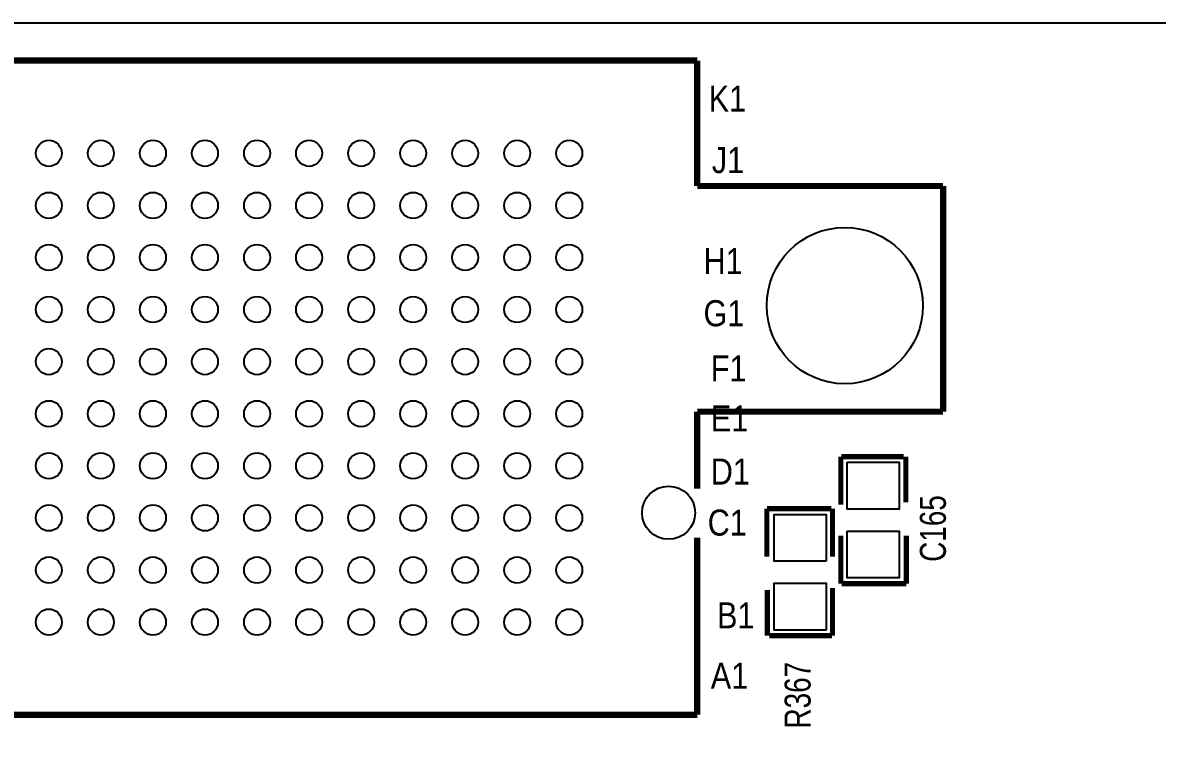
# Model space of a CAD drawing. Extents: x -92 to 135, y -31 to 116.
# Drawn here: x -33.58 to -5.89, y 62.42 to 79.82 of the extents above; entities that cross this region are included whole.
import ezdxf

# ---------------------------------------------------------------- set-up
doc = ezdxf.new("R2010")
doc.units = 0
for name, color, linetype in [('BG_OUTLINE', 2, 'CONTINUOUS'), ('PG_SILKSCREEN_TOP', 5, 'CONTINUOUS'), ('PIN_TOP', 6, 'CONTINUOUS'), ('RD_SILKSCREEN_TOP', 7, 'CONTINUOUS')]:
    doc.layers.add(name, color=color, linetype=linetype)

msp = doc.modelspace()

# ---------------------------------------------------------------- linework, layer by layer
at = {"layer": 'BG_OUTLINE'}
msp.add_lwpolyline([(37.046154, -31.330392), (-33.161986, -31.330392), (-33.669986, -30.822392), (-33.669986, -23.875492, 1), (-35.574986, -23.875492), (-35.574986, -30.822392), (-36.082986, -31.330392), (-46.255686, -31.330392), (-46.763686, -30.822392), (-46.763686, -20.408392, 1), (-50.421286, -20.408392), (-50.421286, -26.834592), (-58.422286, -26.834592), (-58.422286, -18.579592), (-76.761086, -18.579592), (-76.761086, -26.834592), (-91.76385, -26.834592), (-91.76385, -7.549896), (-89.74582, -7.549896), (-89.74582, 53.448204), (-91.76385, 53.448204), (-91.76385, 79.8195), (98.226118, 79.8195)], format="xyb", dxfattribs=at)
at = {"layer": 'PG_SILKSCREEN_TOP'}
for points, const_width in [([(-17.116552, 78.895702), (-72.894952, 78.895702)], 0.1524), ([(-17.116552, 75.837542), (-17.116552, 78.895702)], 0.1524), ([(-11.117072, 75.837542), (-17.116552, 75.837542)], 0.1524), ([(-11.117072, 70.335902), (-11.117072, 75.837542)], 0.1524), ([(-17.116552, 68.461382), (-17.116552, 70.335902)], 0.1524), ([(-17.116552, 70.335902), (-11.117072, 70.335902)], 0.1524), ([(-13.6144, 69.2404), (-13.6144, 68.072)], 0.127), ([(-12.0777, 69.2404), (-13.6017, 69.2404)], 0.127), ([(-12.0269, 68.1228), (-12.0269, 69.2404)], 0.127), ([(-15.4178, 67.9704), (-13.843, 67.9704)], 0.127), ([(-15.4178, 66.802), (-15.4178, 67.9704)], 0.127), ([(-13.8176, 67.9704), (-13.8176, 66.802)], 0.127), ([(-17.116552, 62.944502), (-17.116552, 67.267582)], 0.1524), ([(-13.6144, 66.1416), (-13.6144, 67.31)], 0.127), ([(-12.0142, 67.31), (-12.0142, 66.1416)], 0.127), ([(-12.0142, 66.1416), (-13.589, 66.1416)], 0.127), ([(-15.4051, 65.9892), (-15.4051, 64.8716)], 0.127), ([(-13.8176, 64.8716), (-13.8176, 66.04)], 0.127), ([(-15.3543, 64.8716), (-13.8303, 64.8716)], 0.127), ([(-72.894952, 62.944502), (-17.116552, 62.944502)], 0.1524)]:
    msp.add_lwpolyline(points, dxfattribs=dict(at, const_width=const_width))
at = {"layer": 'PIN_TOP'}
for points in [[(-13.462, 69.1007), (-12.192, 69.1007), (-12.192, 67.9577), (-13.462, 67.9577)], [(-13.97, 66.6877), (-15.24, 66.6877), (-15.24, 67.8307), (-13.97, 67.8307)], [(-13.462, 67.4243), (-12.192, 67.4243), (-12.192, 66.2813), (-13.462, 66.2813)], [(-13.97, 65.0113), (-15.24, 65.0113), (-15.24, 66.1543), (-13.97, 66.1543)]]:
    msp.add_lwpolyline(points, close=True, dxfattribs=at)
for centre, radius in [((-32.940752, 76.635102), 0.3175), ((-31.670752, 76.635102), 0.3175), ((-30.400752, 76.635102), 0.3175), ((-29.130752, 76.635102), 0.3175), ((-27.860752, 76.635102), 0.3175), ((-26.590752, 76.635102), 0.3175), ((-25.320752, 76.635102), 0.3175), ((-24.050752, 76.635102), 0.3175), ((-22.780752, 76.635102), 0.3175), ((-21.510752, 76.635102), 0.3175), ((-20.240752, 76.635102), 0.3175), ((-32.940752, 75.365102), 0.3175), ((-31.670752, 75.365102), 0.3175), ((-30.400752, 75.365102), 0.3175), ((-29.130752, 75.365102), 0.3175), ((-27.860752, 75.365102), 0.3175), ((-26.590752, 75.365102), 0.3175), ((-25.320752, 75.365102), 0.3175), ((-24.050752, 75.365102), 0.3175), ((-22.780752, 75.365102), 0.3175), ((-21.510752, 75.365102), 0.3175), ((-20.240752, 75.365102), 0.3175), ((-13.514832, 72.921622), 1.905), ((-32.940752, 74.095102), 0.3175), ((-31.670752, 74.095102), 0.3175), ((-30.400752, 74.095102), 0.3175), ((-29.130752, 74.095102), 0.3175), ((-27.860752, 74.095102), 0.3175), ((-26.590752, 74.095102), 0.3175), ((-25.320752, 74.095102), 0.3175), ((-24.050752, 74.095102), 0.3175), ((-22.780752, 74.095102), 0.3175), ((-21.510752, 74.095102), 0.3175), ((-20.240752, 74.095102), 0.3175), ((-32.940752, 72.825102), 0.3175), ((-31.670752, 72.825102), 0.3175), ((-30.400752, 72.825102), 0.3175), ((-29.130752, 72.825102), 0.3175), ((-27.860752, 72.825102), 0.3175), ((-26.590752, 72.825102), 0.3175), ((-25.320752, 72.825102), 0.3175), ((-24.050752, 72.825102), 0.3175), ((-22.780752, 72.825102), 0.3175), ((-21.510752, 72.825102), 0.3175), ((-20.240752, 72.825102), 0.3175), ((-32.940752, 71.555102), 0.3175), ((-31.670752, 71.555102), 0.3175), ((-30.400752, 71.555102), 0.3175), ((-29.130752, 71.555102), 0.3175), ((-27.860752, 71.555102), 0.3175), ((-26.590752, 71.555102), 0.3175), ((-25.320752, 71.555102), 0.3175), ((-24.050752, 71.555102), 0.3175), ((-22.780752, 71.555102), 0.3175), ((-21.510752, 71.555102), 0.3175), ((-20.240752, 71.555102), 0.3175), ((-32.940752, 70.285102), 0.3175), ((-31.670752, 70.285102), 0.3175), ((-30.400752, 70.285102), 0.3175), ((-29.130752, 70.285102), 0.3175), ((-27.860752, 70.285102), 0.3175), ((-26.590752, 70.285102), 0.3175), ((-25.320752, 70.285102), 0.3175), ((-24.050752, 70.285102), 0.3175), ((-22.780752, 70.285102), 0.3175), ((-21.510752, 70.285102), 0.3175), ((-20.240752, 70.285102), 0.3175), ((-32.940752, 69.015102), 0.3175), ((-31.670752, 69.015102), 0.3175), ((-30.400752, 69.015102), 0.3175), ((-29.130752, 69.015102), 0.3175), ((-27.860752, 69.015102), 0.3175), ((-26.590752, 69.015102), 0.3175), ((-25.320752, 69.015102), 0.3175), ((-24.050752, 69.015102), 0.3175), ((-22.780752, 69.015102), 0.3175), ((-21.510752, 69.015102), 0.3175), ((-20.240752, 69.015102), 0.3175), ((-17.815052, 67.872102), 0.6477), ((-32.940752, 67.745102), 0.3175), ((-31.670752, 67.745102), 0.3175), ((-30.400752, 67.745102), 0.3175), ((-29.130752, 67.745102), 0.3175), ((-27.860752, 67.745102), 0.3175), ((-26.590752, 67.745102), 0.3175), ((-25.320752, 67.745102), 0.3175), ((-24.050752, 67.745102), 0.3175), ((-22.780752, 67.745102), 0.3175), ((-21.510752, 67.745102), 0.3175), ((-20.240752, 67.745102), 0.3175), ((-32.940752, 66.475102), 0.3175), ((-31.670752, 66.475102), 0.3175), ((-30.400752, 66.475102), 0.3175), ((-29.130752, 66.475102), 0.3175), ((-27.860752, 66.475102), 0.3175), ((-26.590752, 66.475102), 0.3175), ((-25.320752, 66.475102), 0.3175), ((-24.050752, 66.475102), 0.3175), ((-22.780752, 66.475102), 0.3175), ((-21.510752, 66.475102), 0.3175), ((-20.240752, 66.475102), 0.3175), ((-32.940752, 65.205102), 0.3175), ((-31.670752, 65.205102), 0.3175), ((-30.400752, 65.205102), 0.3175), ((-29.130752, 65.205102), 0.3175), ((-27.860752, 65.205102), 0.3175), ((-26.590752, 65.205102), 0.3175), ((-25.320752, 65.205102), 0.3175), ((-24.050752, 65.205102), 0.3175), ((-22.780752, 65.205102), 0.3175), ((-21.510752, 65.205102), 0.3175), ((-20.240752, 65.205102), 0.3175)]:
    msp.add_circle(centre, radius, dxfattribs=at)

# ---------------------------------------------------------------- texts
at = {"layer": 'PG_SILKSCREEN_TOP', "width": 0.8784}
for s, p in [('K1', (-16.837152, 77.651102)), ('J1', (-16.760952, 76.152502)), ('H1', (-16.964152, 73.688702)), ('G1', (-16.964152, 72.418702)), ('F1', (-16.786352, 71.072502)), ('E1', (-16.786352, 69.853302)), ('D1', (-16.786352, 68.557902)), ('C1', (-16.862552, 67.313302)), ('B1', (-16.633952, 65.052702)), ('A1', (-16.786352, 63.579502))]:
    msp.add_text(s, height=0.635, dxfattribs=at).set_placement(p)
at = {"layer": 'RD_SILKSCREEN_TOP', "width": 0.8}
for s, p in [('C165', (-11.049, 66.675)), ('R367', (-14.351, 62.611))]:
    msp.add_text(s, height=0.635, rotation=90, dxfattribs=at).set_placement(p)

doc.saveas('drawing.dxf')
